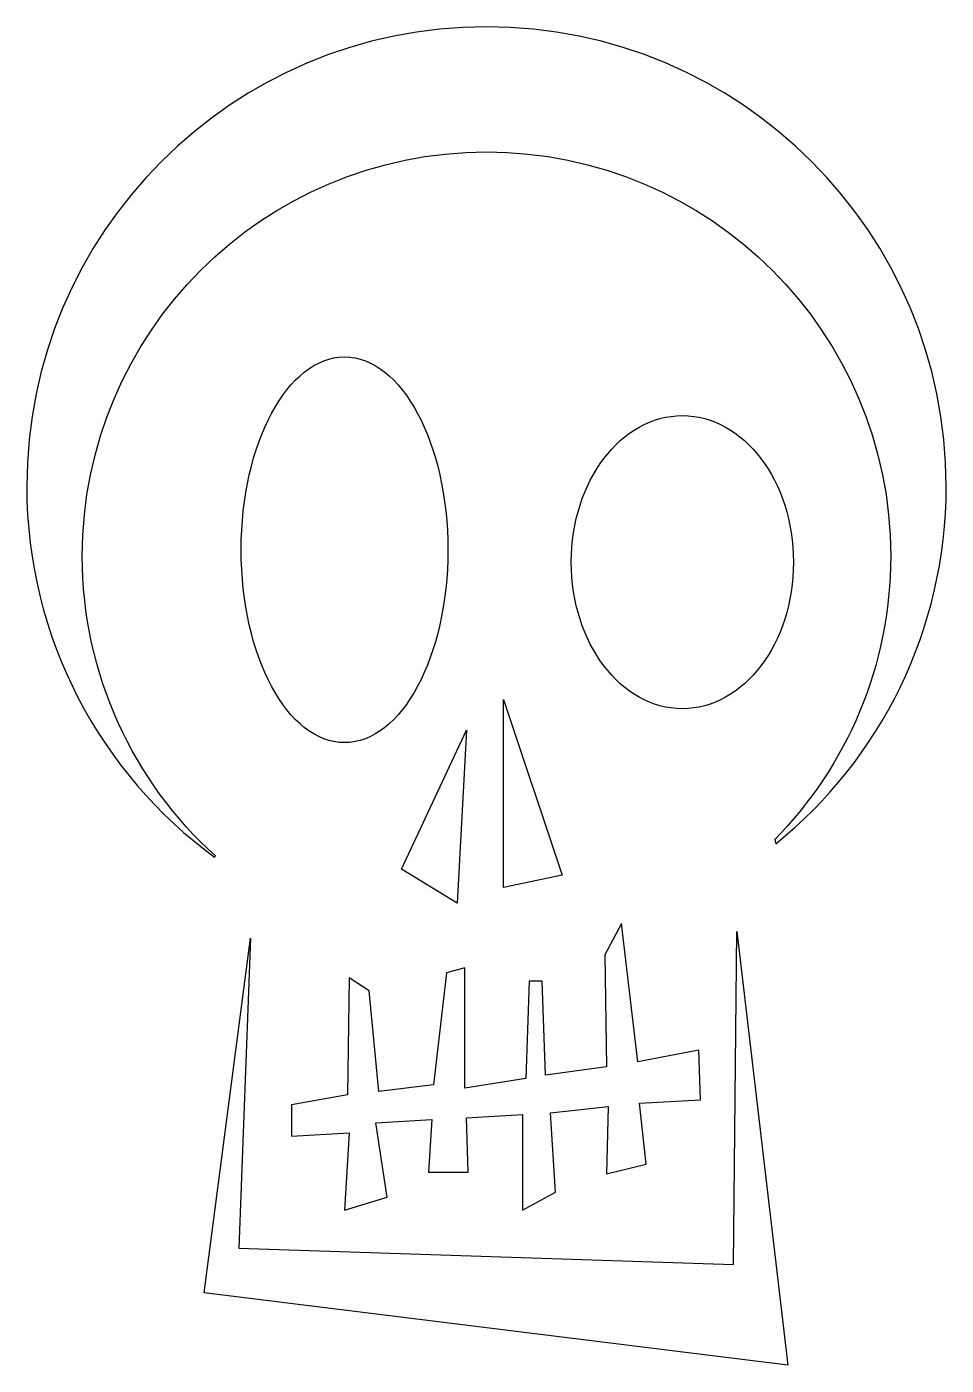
# Model space of a CAD drawing. Header units: centimetres. Extents: x -6.7 to 6.7, y -9.7 to 9.7.
import ezdxf

# ---------------------------------------------------------------- set-up
doc = ezdxf.new("R2010")
doc.units = ezdxf.units.CM
doc.header["$MEASUREMENT"] = 0
doc.layers.add('Camada 1', color=7, linetype='Continuous')

msp = doc.modelspace()

# ---------------------------------------------------------------- linework, layer by layer
at = {"layer": 'Camada 1'}
for centre, major_axis, ratio in [((-2.06472, 2.12593), (0, 2.80445), 0.53599458), ((2.84868, 1.94641), (0, 2.13137), 0.7578975)]:
    msp.add_ellipse(centre, major_axis=major_axis, ratio=ratio, dxfattribs=at)
for points, knots in [([(4.19294, -2.08547), (5.23521, -1.02476), (5.87812, 0.42963), (5.87812, 2.03422), (5.87812, 2.03422), (5.87812, 5.28063), (3.24634, 7.91236), (-0.00005, 7.91236), (-0.00005, 7.91236), (-3.24646, 7.91236), (-5.87819, 5.28063), (-5.87819, 2.03422), (-5.87819, 2.03422), (-5.87819, 0.30422), (-5.13082, -1.25122), (-3.94133, -2.32688), (-3.94133, -2.32688), (-3.94133, -2.32688), (-3.95437, -2.34463), (-3.95437, -2.34463), (-3.95437, -2.34463), (-5.61074, -1.12776), (-6.68585, 0.83407), (-6.68585, 3.04699), (-6.68585, 3.04699), (-6.68585, 6.73947), (-3.69249, 9.73283), (-0.00001, 9.73283), (-0.00001, 9.73283), (3.69247, 9.73283), (6.68585, 6.73947), (6.68585, 3.04699), (6.68585, 3.04699), (6.68585, 0.94961), (5.72007, -0.92218), (4.20903, -2.14797), (4.20903, -2.14797), (4.20903, -2.14797), (4.19294, -2.08547), (4.19294, -2.08547)], [0, 0, 0, 0, 0.09090909, 0.09090909, 0.09090909, 0.09090909, 0.18181818, 0.18181818, 0.18181818, 0.18181818, 0.27272727, 0.27272727, 0.27272727, 0.27272727, 0.36363636, 0.36363636, 0.36363636, 0.36363636, 0.45454545, 0.45454545, 0.45454545, 0.45454545, 0.54545455, 0.54545455, 0.54545455, 0.54545455, 0.63636364, 0.63636364, 0.63636364, 0.63636364, 0.72727273, 0.72727273, 0.72727273, 0.72727273, 0.81818182, 0.81818182, 0.81818182, 0.81818182, 1, 1, 1, 1]), ([(0.24613, -0.05032), (0.24613, -0.05032), (0.24613, -2.78746), (0.24613, -2.78746), (0.24613, -2.78746), (0.24613, -2.78746), (1.09872, -2.608), (1.09872, -2.608), (1.09872, -2.608), (1.09872, -2.608), (0.24613, -0.05032), (0.24613, -0.05032)], [0, 0, 0, 0, 0.25, 0.25, 0.25, 0.25, 0.5, 0.5, 0.5, 0.5, 1, 1, 1, 1]), ([(-0.2923, -0.49906), (-0.2923, -0.49906), (-1.23461, -2.51822), (-1.23461, -2.51822), (-1.23461, -2.51822), (-1.23461, -2.51822), (-0.42689, -3.01186), (-0.42689, -3.01186), (-0.42689, -3.01186), (-0.42689, -3.01186), (-0.2923, -0.49906), (-0.2923, -0.49906)], [0, 0, 0, 0, 0.25, 0.25, 0.25, 0.25, 0.5, 0.5, 0.5, 0.5, 1, 1, 1, 1]), ([(-2.83455, -5.9441), (-2.83455, -5.9441), (-2.01923, -5.80017), (-2.01923, -5.80017), (-2.01923, -5.80017), (-2.01923, -5.80017), (-1.99526, -4.09765), (-1.99526, -4.09765), (-1.99526, -4.09765), (-1.99526, -4.09765), (-1.7075, -4.28948), (-1.7075, -4.28948), (-1.7075, -4.28948), (-1.7075, -4.28948), (-1.56365, -5.75225), (-1.56365, -5.75225), (-1.56365, -5.75225), (-1.56365, -5.75225), (-0.77231, -5.65634), (-0.77231, -5.65634), (-0.77231, -5.65634), (-0.77231, -5.65634), (-0.58048, -4.02577), (-0.58048, -4.02577), (-0.58048, -4.02577), (-0.58048, -4.02577), (-0.31669, -3.9538), (-0.31669, -3.9538), (-0.31669, -3.9538), (-0.31669, -3.9538), (-0.31669, -5.70426), (-0.31669, -5.70426), (-0.31669, -5.70426), (-0.31669, -5.70426), (0.57056, -5.56043), (0.57056, -5.56043), (0.57056, -5.56043), (0.57056, -5.56043), (0.61848, -4.14562), (0.61848, -4.14562), (0.61848, -4.14562), (0.61848, -4.14562), (0.8103, -4.14562), (0.8103, -4.14562), (0.8103, -4.14562), (0.8103, -4.14562), (0.85832, -5.51243), (0.85832, -5.51243), (0.85832, -5.51243), (0.85832, -5.51243), (1.74552, -5.39255), (1.74552, -5.39255), (1.74552, -5.39255), (1.74552, -5.39255), (1.72155, -3.76195), (1.72155, -3.76195), (1.72155, -3.76195), (1.72155, -3.76195), (1.96132, -3.30634), (1.96132, -3.30634), (1.96132, -3.30634), (1.96132, -3.30634), (2.20116, -5.32059), (2.20116, -5.32059), (2.20116, -5.32059), (2.20116, -5.32059), (3.08836, -5.15273), (3.08836, -5.15273), (3.08836, -5.15273), (3.08836, -5.15273), (3.11239, -5.87214), (3.11239, -5.87214), (3.11239, -5.87214), (3.11239, -5.87214), (2.22511, -5.9201), (2.22511, -5.9201), (2.22511, -5.9201), (2.22511, -5.9201), (2.32102, -6.80736), (2.32102, -6.80736), (2.32102, -6.80736), (2.32102, -6.80736), (1.74552, -6.95119), (1.74552, -6.95119), (1.74552, -6.95119), (1.74552, -6.95119), (1.76949, -5.96805), (1.76949, -5.96805), (1.76949, -5.96805), (1.76949, -5.96805), (0.93021, -6.06396), (0.93021, -6.06396), (0.93021, -6.06396), (0.93021, -6.06396), (1.00215, -7.21498), (1.00215, -7.21498), (1.00215, -7.21498), (1.00215, -7.21498), (0.52257, -7.47877), (0.52257, -7.47877), (0.52257, -7.47877), (0.52257, -7.47877), (0.52257, -6.08793), (0.52257, -6.08793), (0.52257, -6.08793), (0.52257, -6.08793), (-0.29272, -6.13593), (-0.29272, -6.13593), (-0.29272, -6.13593), (-0.29272, -6.13593), (-0.26872, -6.92721), (-0.26872, -6.92721), (-0.26872, -6.92721), (-0.26872, -6.92721), (-0.84425, -6.92721), (-0.84425, -6.92721), (-0.84425, -6.92721), (-0.84425, -6.92721), (-0.7963, -6.1599), (-0.7963, -6.1599), (-0.7963, -6.1599), (-0.7963, -6.1599), (-1.61159, -6.20787), (-1.61159, -6.20787), (-1.61159, -6.20787), (-1.61159, -6.20787), (-1.44374, -7.28694), (-1.44374, -7.28694), (-1.44374, -7.28694), (-1.44374, -7.28694), (-2.0672, -7.47877), (-2.0672, -7.47877), (-2.0672, -7.47877), (-2.0672, -7.47877), (-1.99526, -6.35172), (-1.99526, -6.35172), (-1.99526, -6.35172), (-1.99526, -6.35172), (-2.83455, -6.39969), (-2.83455, -6.39969), (-2.83455, -6.39969), (-2.83455, -6.39969), (-2.83455, -5.9441), (-2.83455, -5.9441)], [0, 0, 0, 0, 0.02702703, 0.02702703, 0.02702703, 0.02702703, 0.05405405, 0.05405405, 0.05405405, 0.05405405, 0.08108108, 0.08108108, 0.08108108, 0.08108108, 0.10810811, 0.10810811, 0.10810811, 0.10810811, 0.13513514, 0.13513514, 0.13513514, 0.13513514, 0.16216216, 0.16216216, 0.16216216, 0.16216216, 0.18918919, 0.18918919, 0.18918919, 0.18918919, 0.21621622, 0.21621622, 0.21621622, 0.21621622, 0.24324324, 0.24324324, 0.24324324, 0.24324324, 0.27027027, 0.27027027, 0.27027027, 0.27027027, 0.2972973, 0.2972973, 0.2972973, 0.2972973, 0.32432432, 0.32432432, 0.32432432, 0.32432432, 0.35135135, 0.35135135, 0.35135135, 0.35135135, 0.37837838, 0.37837838, 0.37837838, 0.37837838, 0.40540541, 0.40540541, 0.40540541, 0.40540541, 0.43243243, 0.43243243, 0.43243243, 0.43243243, 0.45945946, 0.45945946, 0.45945946, 0.45945946, 0.48648649, 0.48648649, 0.48648649, 0.48648649, 0.51351351, 0.51351351, 0.51351351, 0.51351351, 0.54054054, 0.54054054, 0.54054054, 0.54054054, 0.56756757, 0.56756757, 0.56756757, 0.56756757, 0.59459459, 0.59459459, 0.59459459, 0.59459459, 0.62162162, 0.62162162, 0.62162162, 0.62162162, 0.64864865, 0.64864865, 0.64864865, 0.64864865, 0.67567568, 0.67567568, 0.67567568, 0.67567568, 0.7027027, 0.7027027, 0.7027027, 0.7027027, 0.72972973, 0.72972973, 0.72972973, 0.72972973, 0.75675676, 0.75675676, 0.75675676, 0.75675676, 0.78378378, 0.78378378, 0.78378378, 0.78378378, 0.81081081, 0.81081081, 0.81081081, 0.81081081, 0.83783784, 0.83783784, 0.83783784, 0.83783784, 0.86486486, 0.86486486, 0.86486486, 0.86486486, 0.89189189, 0.89189189, 0.89189189, 0.89189189, 0.91891892, 0.91891892, 0.91891892, 0.91891892, 0.94594595, 0.94594595, 0.94594595, 0.94594595, 1, 1, 1, 1]), ([(-3.43401, -3.52216), (-3.43401, -3.52216), (-4.10545, -8.67775), (-4.10545, -8.67775), (-4.10545, -8.67775), (-4.10545, -8.67775), (4.38326, -9.73283), (4.38326, -9.73283), (4.38326, -9.73283), (4.38326, -9.73283), (3.63991, -3.42625), (3.63991, -3.42625), (3.63991, -3.42625), (3.63991, -3.42625), (3.59197, -8.27005), (3.59197, -8.27005), (3.59197, -8.27005), (3.59197, -8.27005), (-3.60187, -8.03029), (-3.60187, -8.03029), (-3.60187, -8.03029), (-3.60187, -8.03029), (-3.43401, -3.52216), (-3.43401, -3.52216)], [0, 0, 0, 0, 0.14285714, 0.14285714, 0.14285714, 0.14285714, 0.28571429, 0.28571429, 0.28571429, 0.28571429, 0.42857143, 0.42857143, 0.42857143, 0.42857143, 0.57142857, 0.57142857, 0.57142857, 0.57142857, 0.71428571, 0.71428571, 0.71428571, 0.71428571, 1, 1, 1, 1])]:
    msp.add_open_spline(points, degree=3, knots=knots, dxfattribs=at)

doc.saveas('drawing.dxf')
